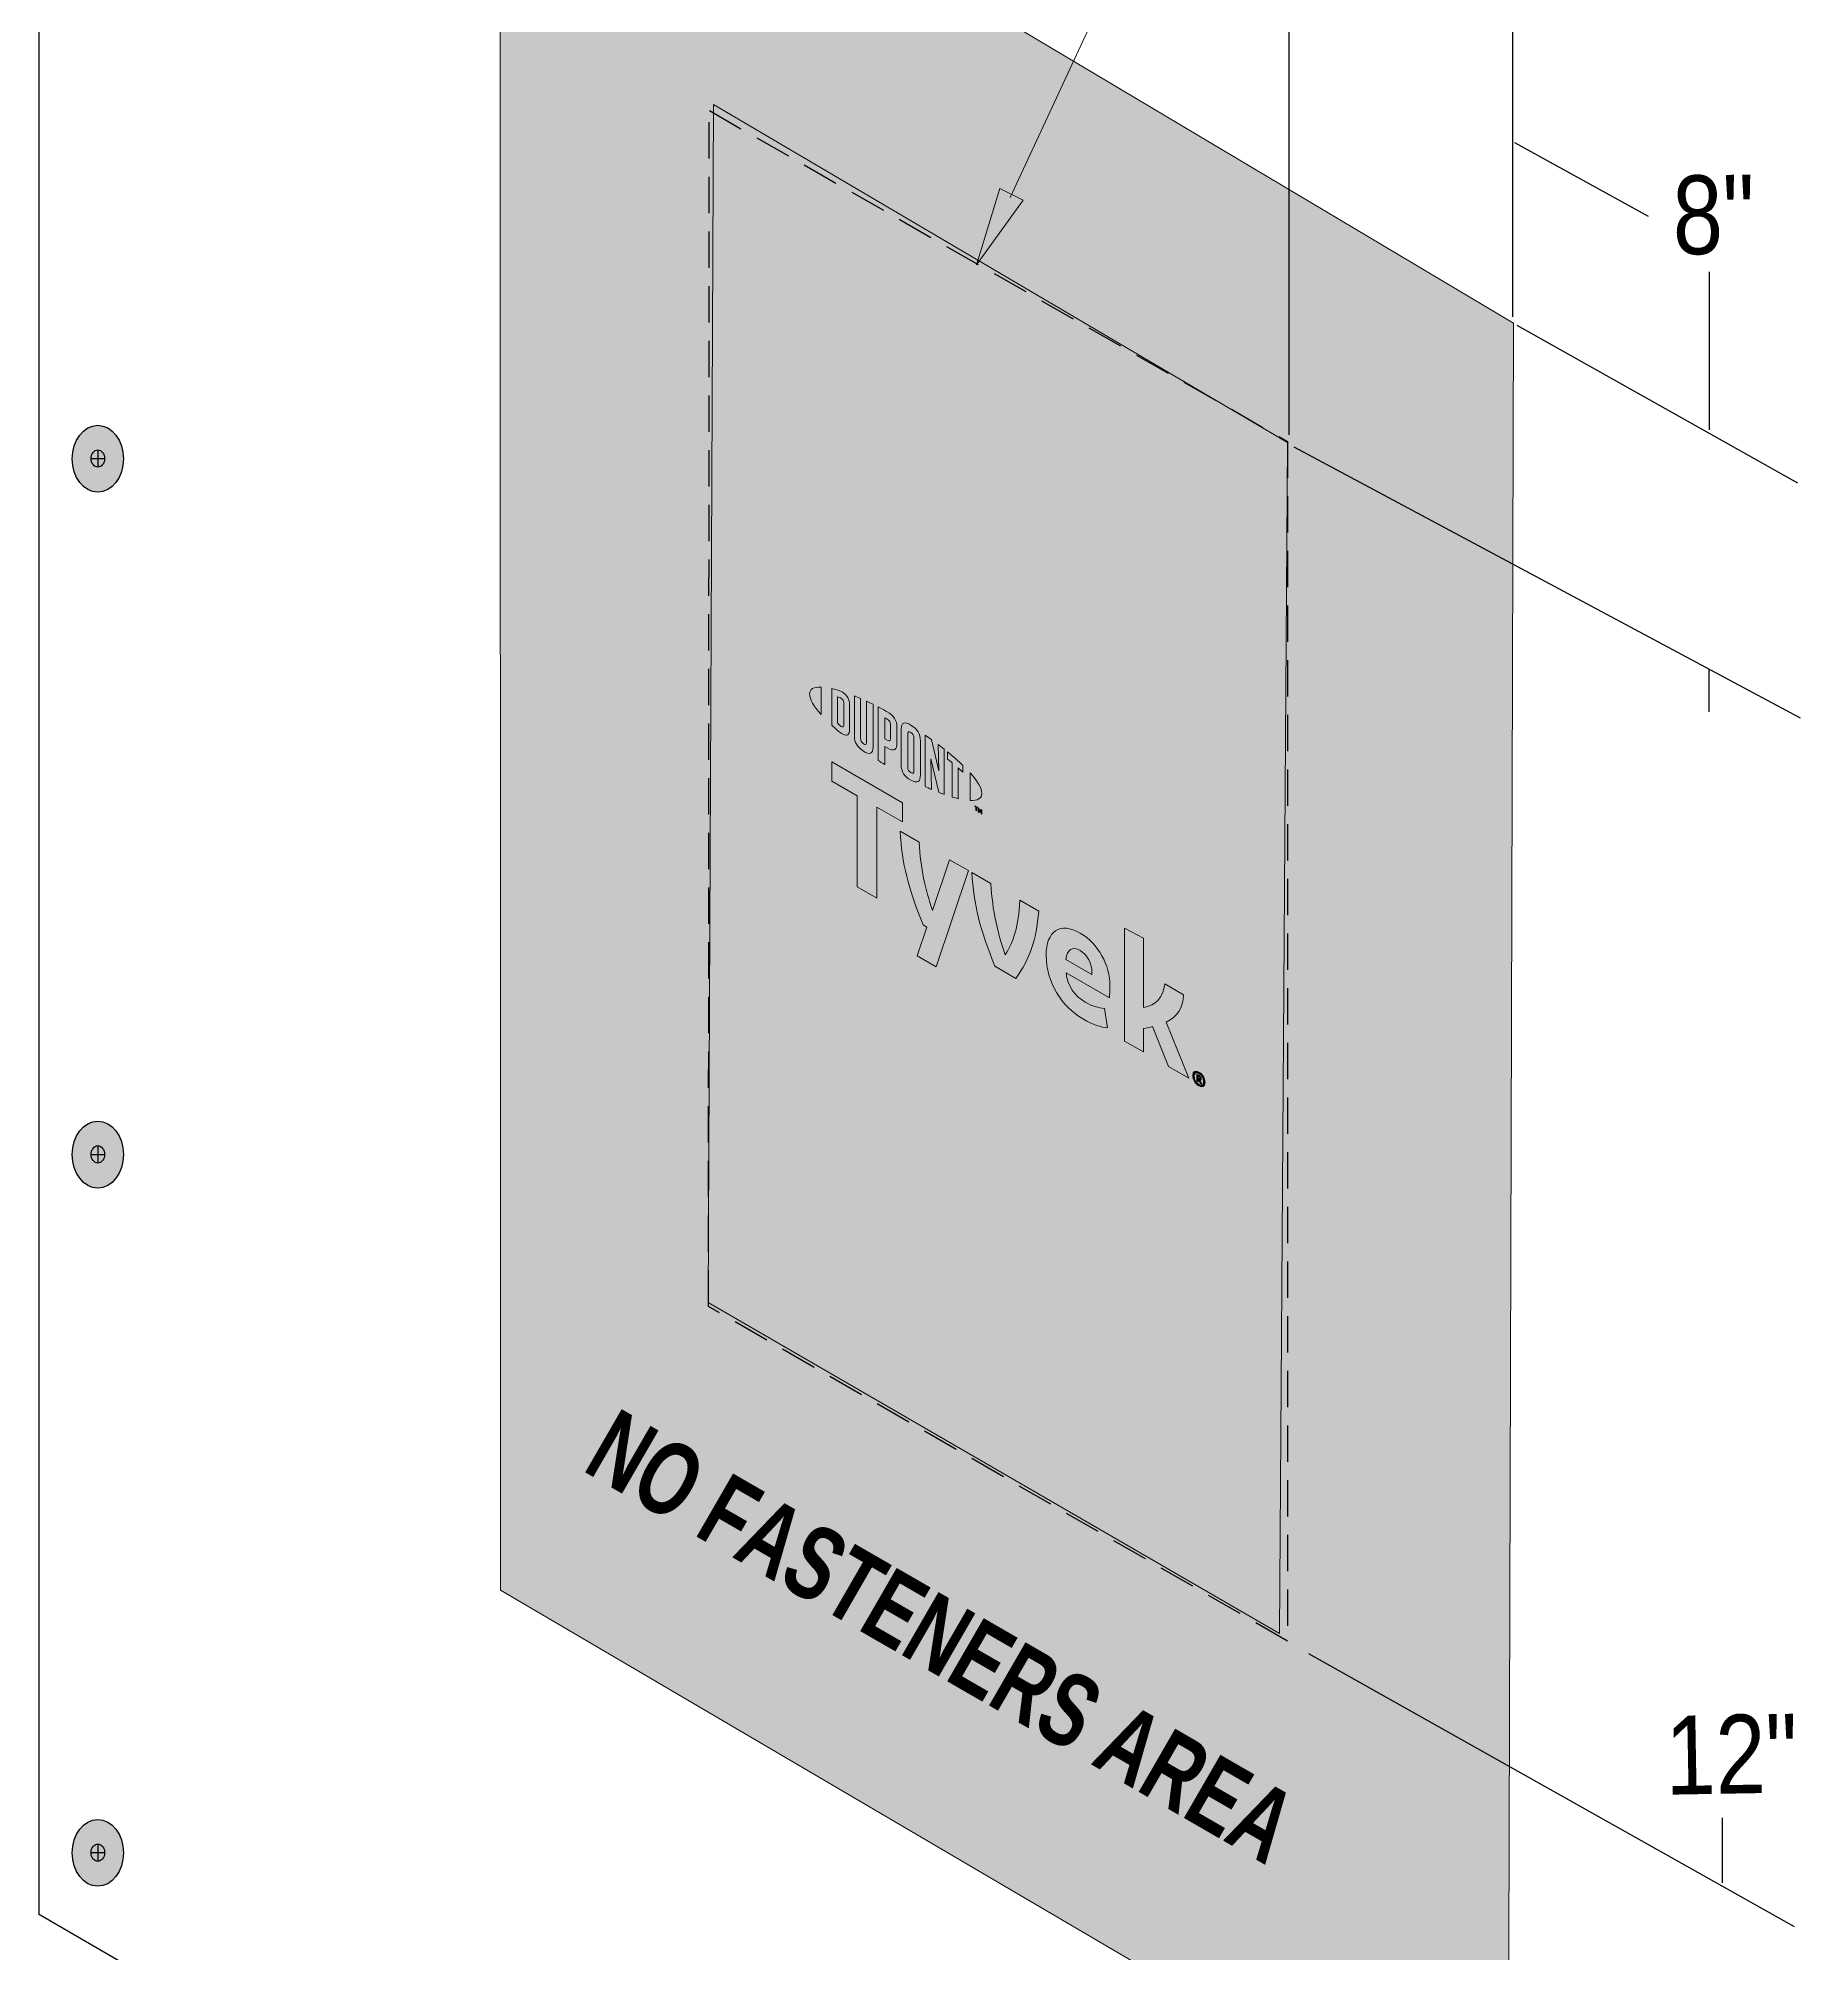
# Model space of a CAD drawing. Extents: x -1392 to 5791, y -3809 to 1722.
# Drawn here: x 4240.7 to 4493.4, y -2903.6 to -2629.9 of the extents above; entities that cross this region are included whole.
import ezdxf

# ---------------------------------------------------------------- set-up
doc = ezdxf.new("R2010")
doc.units = 0
doc.header["$MEASUREMENT"] = 0
for name, pattern in [('AI-Linetype-4', [86.381111, 43.190556, -8.638111, 8.638111, -8.638111, 8.638111, -8.638111]), ('AI-Linetype-5', [86.381111, 43.190556, -8.638111, 8.638111, -8.638111, 8.638111, -8.638111]), ('AI-Linetype-57', [7.8125, 5.208333, -2.604167]), ('AI-Linetype-6', [86.381111, 43.190556, -8.638111, 8.638111, -8.638111, 8.638111, -8.638111])]:
    doc.linetypes.add(name, pattern=pattern)
for name, color, linetype, lineweight in [('.ATI-TEXT', 7, 'Continuous', 0), ('G-ANNO-TTLB', 7, 'Continuous', 0), ('No fasteners', 7, 'Continuous', 0), ('TYVEK', 7, 'Continuous', 0), ('WALL SCRATCH', 7, 'Continuous', 0), ('X-REF - TRACED', 7, 'Continuous', 0)]:
    doc.layers.add(name, color=color, linetype=linetype, lineweight=lineweight)

# ---------------------------------------------------------------- blocks, each defined once
blk = doc.blocks.new('Block_75')
at = {"layer": '.ATI-TEXT', "true_color": 0x000000, "transparency": 33554687}
h = blk.add_hatch(color=18, dxfattribs=at)
h.dxf.hatch_style = 2
h.paths.add_polyline_path([(4381.48, -2653.02), (4374.81, -2662.27), (4378.12, -2651.35)])
at = {"layer": '.ATI-TEXT', "color": 18, "lineweight": 0, "true_color": 0x000000}
for p, q in [((4379.59, -2652.63), (4442.29, -2517.67)), ((4442.29, -2517.67), (4473.26, -2517.67))]:
    blk.add_line(p, q, dxfattribs=at)
at = {"layer": '.ATI-TEXT'}
blk.add_lwpolyline([(4381.48, -2653.02), (4374.81, -2662.27), (4378.12, -2651.35), (4378.12, -2651.35)], close=True, dxfattribs=at)
at = {"layer": '.ATI-TEXT', "insert": (4483.52, -2523.4), "char_height": 0.2, "attachment_point": 7}
blk.add_mtext('\\C18;\\c0;\\FArial Narrow|b0|i0|c1;\\H11.249999;\\W1.000000;WINDOW OUTLINE', dxfattribs=at)
blk = doc.blocks.new('Block_536')
at = {"layer": 'TYVEK', "color": 18, "lineweight": 25, "true_color": 0x000000}
for points in [[(4400.98, -2805.53)], [(4400.98, -2976.97)]]:
    blk.add_lwpolyline(points, dxfattribs=at)
blk = doc.blocks.new('Block_541')
at = {"layer": 'TYVEK', "color": 4, "lineweight": 25, "true_color": 0x00ffff}
for points in [[(4290.85, -2886.08)], [(4313.29, -2898.95)]]:
    blk.add_lwpolyline(points, dxfattribs=at)
blk = doc.blocks.new('Block_549')
at = {"layer": 'TYVEK', "true_color": 0x003b71, "transparency": 33554687}
h = blk.add_hatch(color=156, dxfattribs=at)
h.dxf.hatch_style = 2
edge = h.paths.add_edge_path()
edge.add_ellipse((4249.24, -2889.23), major_axis=(0, 4.78), ratio=0.766948, start_angle=0, end_angle=360)
at = {"layer": 'TYVEK', "color": 18, "lineweight": 25, "true_color": 0x000000}
for p, q in [((4248.26, -2889.2), (4250.21, -2889.2)), ((4249.24, -2887.96), (4249.24, -2890.43))]:
    blk.add_line(p, q, dxfattribs=at)
for centre, major_axis, ratio in [((4249.24, -2889.23), (0, 4.78), 0.766948), ((4249.24, -2889.2), (0, 1.23), 0.788846)]:
    blk.add_ellipse(centre, major_axis=major_axis, ratio=ratio, dxfattribs=at)
blk = doc.blocks.new('Block_550')
at = {"layer": 'TYVEK', "true_color": 0x003b71, "transparency": 33554687}
h = blk.add_hatch(color=156, dxfattribs=at)
h.dxf.hatch_style = 2
edge = h.paths.add_edge_path()
edge.add_ellipse((4249.24, -2689.99), major_axis=(0, 4.78), ratio=0.766948, start_angle=0, end_angle=360)
at = {"layer": 'TYVEK', "color": 18, "lineweight": 25, "true_color": 0x000000}
for p, q in [((4248.26, -2689.96), (4250.21, -2689.96)), ((4249.24, -2688.72), (4249.24, -2691.19))]:
    blk.add_line(p, q, dxfattribs=at)
blk.add_lwpolyline([(4248.73, -2685.57)], dxfattribs=at)
for centre, major_axis, ratio in [((4249.24, -2689.99), (0, 4.78), 0.766948), ((4249.24, -2689.96), (0, 1.23), 0.788846)]:
    blk.add_ellipse(centre, major_axis=major_axis, ratio=ratio, dxfattribs=at)
blk = doc.blocks.new('Block_552')
at = {"layer": 'TYVEK', "true_color": 0x003b71, "transparency": 33554687}
h = blk.add_hatch(color=156, dxfattribs=at)
h.dxf.hatch_style = 2
edge = h.paths.add_edge_path()
edge.add_ellipse((4249.24, -2789.44), major_axis=(0, 4.78), ratio=0.766948, start_angle=0, end_angle=360)
at = {"layer": 'TYVEK', "color": 18, "lineweight": 25, "true_color": 0x000000}
for p, q in [((4249.24, -2788.18), (4249.24, -2790.65)), ((4248.26, -2789.41), (4250.21, -2789.41))]:
    blk.add_line(p, q, dxfattribs=at)
blk.add_lwpolyline([(4248.73, -2794.55)], dxfattribs=at)
for centre, major_axis, ratio in [((4249.24, -2789.44), (0, 4.78), 0.766948), ((4249.24, -2789.41), (0, 1.23), 0.788846)]:
    blk.add_ellipse(centre, major_axis=major_axis, ratio=ratio, dxfattribs=at)
blk = doc.blocks.new('Block_802')
at = {"layer": 'X-REF - TRACED', "true_color": 0x848484, "transparency": 33554687}
h = blk.add_hatch(color=252, dxfattribs=at)
h.dxf.hatch_style = 2
edge = h.paths.add_edge_path()
edge.add_spline(control_points=[(4350.94, -2723.61), (4350.94, -2724.33), (4351.55, -2725.36), (4352.62, -2726.56), (4352.62, -2726.56), (4352.62, -2722.62), (4352.62, -2722.62), (4351.55, -2722.58), (4350.94, -2722.9), (4350.94, -2723.61)], knot_values=[0, 0, 0, 0, 1, 1, 1, 2, 2, 2, 3, 3, 3, 3], degree=3, periodic=0)
h = blk.add_hatch(color=252, dxfattribs=at)
h.dxf.hatch_style = 2
edge = h.paths.add_edge_path()
edge.add_spline(control_points=[(4355.82, -2728.04), (4355.82, -2728.34), (4355.67, -2728.35), (4355.48, -2728.24), (4355.33, -2728.16), (4355.1, -2727.97), (4354.92, -2727.8), (4354.92, -2727.8), (4354.92, -2724.03), (4354.92, -2724.03), (4355.1, -2724.08), (4355.33, -2724.15), (4355.48, -2724.24), (4355.67, -2724.35), (4355.82, -2724.54), (4355.82, -2724.84), (4355.82, -2724.84), (4355.82, -2728.04), (4355.82, -2728.04)], knot_values=[0, 0, 0, 0, 1, 1, 1, 2, 2, 2, 3, 3, 3, 4, 4, 4, 5, 5, 5, 6, 6, 6, 6], degree=3, periodic=0)
edge = h.paths.add_edge_path()
edge.add_spline(control_points=[(4355.6, -2723.32), (4355.3, -2723.15), (4354.87, -2723), (4354.1, -2722.83), (4354.1, -2722.83), (4354.1, -2728.06), (4354.1, -2728.06), (4354.78, -2728.69), (4355.3, -2729.13), (4355.6, -2729.3), (4356.29, -2729.7), (4356.67, -2729.44), (4356.67, -2728.67), (4356.67, -2728.67), (4356.67, -2725.2), (4356.67, -2725.2), (4356.67, -2724.43), (4356.29, -2723.72), (4355.6, -2723.32)], knot_values=[0, 0, 0, 0, 1, 1, 1, 2, 2, 2, 3, 3, 3, 4, 4, 4, 5, 5, 5, 6, 6, 6, 6], degree=3, periodic=0)
h = blk.add_hatch(color=252, dxfattribs=at)
h.dxf.hatch_style = 2
edge = h.paths.add_edge_path()
edge.add_spline(control_points=[(4359.07, -2730.53), (4359.07, -2730.83), (4358.98, -2730.97), (4358.65, -2730.73), (4358.32, -2730.5), (4358.24, -2730.29), (4358.24, -2729.94), (4358.24, -2729.94), (4358.24, -2724.25), (4358.24, -2724.25), (4358.02, -2724.15), (4357.54, -2723.95), (4357.34, -2723.87), (4357.34, -2723.87), (4357.34, -2729.62), (4357.34, -2729.62), (4357.34, -2730.54), (4357.73, -2731.12), (4358.65, -2731.77), (4359.49, -2732.37), (4360.01, -2732.18), (4360.01, -2731.16), (4360.01, -2731.16), (4360.01, -2725.08), (4360.01, -2725.08), (4359.83, -2724.99), (4359.25, -2724.71), (4359.07, -2724.63), (4359.07, -2724.63), (4359.07, -2730.53), (4359.07, -2730.53)], knot_values=[0, 0, 0, 0, 1, 1, 1, 2, 2, 2, 3, 3, 3, 4, 4, 4, 5, 5, 5, 6, 6, 6, 7, 7, 7, 8, 8, 8, 9, 9, 9, 10, 10, 10, 10], degree=3, periodic=0)
h = blk.add_hatch(color=252, dxfattribs=at)
h.dxf.hatch_style = 2
edge = h.paths.add_edge_path()
edge.add_spline(control_points=[(4362.49, -2730), (4362.49, -2730.33), (4362.39, -2730.44), (4362.01, -2730.22), (4362.01, -2730.22), (4361.68, -2730.03), (4361.68, -2730.03), (4361.68, -2730.03), (4361.68, -2727.01), (4361.68, -2727.01), (4361.82, -2727.09), (4361.9, -2727.13), (4361.99, -2727.18), (4362.4, -2727.42), (4362.49, -2727.65), (4362.49, -2727.98), (4362.49, -2727.98), (4362.49, -2730), (4362.49, -2730)], knot_values=[0, 0, 0, 0, 1, 1, 1, 2, 2, 2, 3, 3, 3, 4, 4, 4, 5, 5, 5, 6, 6, 6, 6], degree=3, periodic=0)
edge = h.paths.add_edge_path()
edge.add_spline(control_points=[(4362.04, -2726.15), (4361.88, -2726.05), (4361.29, -2725.73), (4360.74, -2725.45), (4360.74, -2725.45), (4360.74, -2733.11), (4360.74, -2733.11), (4360.92, -2733.22), (4361.41, -2733.54), (4361.68, -2733.7), (4361.68, -2733.7), (4361.68, -2731.1), (4361.68, -2731.1), (4361.68, -2731.1), (4362.04, -2731.31), (4362.04, -2731.31), (4363.03, -2731.87), (4363.43, -2731.6), (4363.43, -2730.63), (4363.43, -2730.63), (4363.43, -2728.37), (4363.43, -2728.37), (4363.43, -2727.42), (4362.98, -2726.68), (4362.04, -2726.15)], knot_values=[0, 0, 0, 0, 1, 1, 1, 2, 2, 2, 3, 3, 3, 4, 4, 4, 5, 5, 5, 6, 6, 6, 7, 7, 7, 8, 8, 8, 8], degree=3, periodic=0)
h = blk.add_hatch(color=252, dxfattribs=at)
h.dxf.hatch_style = 2
edge = h.paths.add_edge_path()
edge.add_spline(control_points=[(4365.84, -2734.61), (4365.84, -2734.91), (4365.75, -2735.02), (4365.42, -2734.84), (4365.08, -2734.65), (4364.98, -2734.43), (4364.98, -2734.12), (4364.98, -2734.12), (4364.98, -2729.34), (4364.98, -2729.34), (4364.98, -2729.03), (4365.08, -2728.91), (4365.42, -2729.12), (4365.75, -2729.32), (4365.84, -2729.54), (4365.84, -2729.84), (4365.84, -2729.84), (4365.84, -2734.61), (4365.84, -2734.61)], knot_values=[0, 0, 0, 0, 1, 1, 1, 2, 2, 2, 3, 3, 3, 4, 4, 4, 5, 5, 5, 6, 6, 6, 6], degree=3, periodic=0)
edge = h.paths.add_edge_path()
edge.add_spline(control_points=[(4365.42, -2728.05), (4364.55, -2727.5), (4364.03, -2727.64), (4364.03, -2728.65), (4364.03, -2728.65), (4364.03, -2733.66), (4364.03, -2733.66), (4364.03, -2734.72), (4364.5, -2735.43), (4365.42, -2735.91), (4366.32, -2736.39), (4366.78, -2736.27), (4366.78, -2735.13), (4366.78, -2735.13), (4366.78, -2730.36), (4366.78, -2730.36), (4366.78, -2729.28), (4366.36, -2728.65), (4365.42, -2728.05)], knot_values=[0, 0, 0, 0, 1, 1, 1, 2, 2, 2, 3, 3, 3, 4, 4, 4, 5, 5, 5, 6, 6, 6, 6], degree=3, periodic=0)
h = blk.add_hatch(color=252, dxfattribs=at)
h.dxf.hatch_style = 2
edge = h.paths.add_edge_path()
edge.add_spline(control_points=[(4369.39, -2734.61), (4369.39, -2734.61), (4368.35, -2730.11), (4368.35, -2730.11), (4368.06, -2729.91), (4367.72, -2729.67), (4367.46, -2729.49), (4367.46, -2729.49), (4367.46, -2736.83), (4367.46, -2736.83), (4367.64, -2736.92), (4368.12, -2737.13), (4368.36, -2737.24), (4368.36, -2737.24), (4368.29, -2732.86), (4368.29, -2732.86), (4368.29, -2732.86), (4369.39, -2737.66), (4369.39, -2737.66), (4369.62, -2737.75), (4369.96, -2737.88), (4370.19, -2737.96), (4370.19, -2737.96), (4370.19, -2731.51), (4370.19, -2731.51), (4369.95, -2731.32), (4369.53, -2730.99), (4369.32, -2730.84), (4369.32, -2730.84), (4369.39, -2734.61), (4369.39, -2734.61)], knot_values=[0, 0, 0, 0, 1, 1, 1, 2, 2, 2, 3, 3, 3, 4, 4, 4, 5, 5, 5, 6, 6, 6, 7, 7, 7, 8, 8, 8, 9, 9, 9, 10, 10, 10, 10], degree=3, periodic=0)
h = blk.add_hatch(color=252, dxfattribs=at)
h.dxf.hatch_style = 2
edge = h.paths.add_edge_path()
edge.add_spline(control_points=[(4370.65, -2732.9), (4370.89, -2733.09), (4371.11, -2733.27), (4371.34, -2733.46), (4371.34, -2733.46), (4371.34, -2738.34), (4371.34, -2738.34), (4371.54, -2738.4), (4371.92, -2738.51), (4372.18, -2738.57), (4372.18, -2738.57), (4372.18, -2734.17), (4372.18, -2734.17), (4372.42, -2734.38), (4372.65, -2734.59), (4372.86, -2734.78), (4372.86, -2734.78), (4372.86, -2733.84), (4372.86, -2733.84), (4372.2, -2733.19), (4371.49, -2732.56), (4370.65, -2731.88), (4370.65, -2731.88), (4370.65, -2732.9), (4370.65, -2732.9)], knot_values=[0, 0, 0, 0, 1, 1, 1, 2, 2, 2, 3, 3, 3, 4, 4, 4, 5, 5, 5, 6, 6, 6, 7, 7, 7, 8, 8, 8, 8], degree=3, periodic=0)
h = blk.add_hatch(color=252, dxfattribs=at)
h.dxf.hatch_style = 2
edge = h.paths.add_edge_path()
edge.add_spline(control_points=[(4375.55, -2737.82), (4375.55, -2738.54), (4374.94, -2738.86), (4373.87, -2738.83), (4373.87, -2738.83), (4373.87, -2734.88), (4373.87, -2734.88), (4374.94, -2736.08), (4375.55, -2737.1), (4375.55, -2737.82)], knot_values=[0, 0, 0, 0, 1, 1, 1, 2, 2, 2, 3, 3, 3, 3], degree=3, periodic=0)
h = blk.add_hatch(color=252, dxfattribs=at)
h.dxf.hatch_style = 2
edge = h.paths.add_edge_path()
edge.add_spline(control_points=[(4375.05, -2739.9), (4375.05, -2739.9), (4375.15, -2739.96), (4375.15, -2739.96), (4375.15, -2739.96), (4375.3, -2740.32), (4375.3, -2740.32), (4375.3, -2740.32), (4375.45, -2740.13), (4375.45, -2740.13), (4375.45, -2740.13), (4375.55, -2740.19), (4375.55, -2740.19), (4375.55, -2740.19), (4375.55, -2740.76), (4375.55, -2740.76), (4375.55, -2740.76), (4375.46, -2740.71), (4375.46, -2740.71), (4375.46, -2740.71), (4375.46, -2740.3), (4375.46, -2740.3), (4375.46, -2740.3), (4375.3, -2740.49), (4375.3, -2740.49), (4375.3, -2740.49), (4375.29, -2740.48), (4375.29, -2740.48), (4375.29, -2740.48), (4375.14, -2740.12), (4375.14, -2740.12), (4375.14, -2740.12), (4375.14, -2740.52), (4375.14, -2740.52), (4375.14, -2740.52), (4375.05, -2740.47), (4375.05, -2740.47), (4375.05, -2740.47), (4375.05, -2739.9), (4375.05, -2739.9)], knot_values=[0, 0, 0, 0, 1, 1, 1, 2, 2, 2, 3, 3, 3, 4, 4, 4, 5, 5, 5, 6, 6, 6, 7, 7, 7, 8, 8, 8, 9, 9, 9, 10, 10, 10, 11, 11, 11, 12, 12, 12, 13, 13, 13, 13], degree=3, periodic=0)
edge = h.paths.add_edge_path()
edge.add_spline(control_points=[(4374.7, -2739.8), (4374.7, -2739.8), (4374.54, -2739.71), (4374.54, -2739.71), (4374.54, -2739.71), (4374.54, -2739.61), (4374.54, -2739.61), (4374.54, -2739.61), (4374.94, -2739.84), (4374.94, -2739.84), (4374.94, -2739.84), (4374.94, -2739.94), (4374.94, -2739.94), (4374.94, -2739.94), (4374.79, -2739.85), (4374.79, -2739.85), (4374.79, -2739.85), (4374.79, -2740.32), (4374.79, -2740.32), (4374.79, -2740.32), (4374.7, -2740.27), (4374.7, -2740.27), (4374.7, -2740.27), (4374.7, -2739.8), (4374.7, -2739.8)], knot_values=[0, 0, 0, 0, 1, 1, 1, 2, 2, 2, 3, 3, 3, 4, 4, 4, 5, 5, 5, 6, 6, 6, 7, 7, 7, 8, 8, 8, 8], degree=3, periodic=0)
at = {"layer": 'X-REF - TRACED'}
for points, knots in [([(4350.94, -2723.61), (4350.94, -2724.33), (4351.55, -2725.36), (4352.62, -2726.56), (4352.62, -2726.56), (4352.62, -2722.62), (4352.62, -2722.62), (4351.55, -2722.58), (4350.94, -2722.9), (4350.94, -2723.61)], [0, 0, 0, 0, 1, 1, 1, 2, 2, 2, 3, 3, 3, 3]), ([(4355.6, -2723.32), (4355.3, -2723.15), (4354.87, -2723), (4354.1, -2722.83), (4354.1, -2722.83), (4354.1, -2728.06), (4354.1, -2728.06), (4354.78, -2728.69), (4355.3, -2729.13), (4355.6, -2729.3), (4356.29, -2729.7), (4356.67, -2729.44), (4356.67, -2728.67), (4356.67, -2728.67), (4356.67, -2725.2), (4356.67, -2725.2), (4356.67, -2724.43), (4356.29, -2723.72), (4355.6, -2723.32)], [0, 0, 0, 0, 1, 1, 1, 2, 2, 2, 3, 3, 3, 4, 4, 4, 5, 5, 5, 6, 6, 6, 6]), ([(4355.82, -2728.04), (4355.82, -2728.34), (4355.67, -2728.35), (4355.48, -2728.24), (4355.33, -2728.16), (4355.1, -2727.97), (4354.92, -2727.8), (4354.92, -2727.8), (4354.92, -2724.03), (4354.92, -2724.03), (4355.1, -2724.08), (4355.33, -2724.15), (4355.48, -2724.24), (4355.67, -2724.35), (4355.82, -2724.54), (4355.82, -2724.84), (4355.82, -2724.84), (4355.82, -2728.04), (4355.82, -2728.04)], [0, 0, 0, 0, 1, 1, 1, 2, 2, 2, 3, 3, 3, 4, 4, 4, 5, 5, 5, 6, 6, 6, 6]), ([(4359.07, -2730.53), (4359.07, -2730.83), (4358.98, -2730.97), (4358.65, -2730.73), (4358.32, -2730.5), (4358.24, -2730.29), (4358.24, -2729.94), (4358.24, -2729.94), (4358.24, -2724.25), (4358.24, -2724.25), (4358.02, -2724.15), (4357.54, -2723.95), (4357.34, -2723.87), (4357.34, -2723.87), (4357.34, -2729.62), (4357.34, -2729.62), (4357.34, -2730.54), (4357.73, -2731.12), (4358.65, -2731.77), (4359.49, -2732.37), (4360.01, -2732.18), (4360.01, -2731.16), (4360.01, -2731.16), (4360.01, -2725.08), (4360.01, -2725.08), (4359.83, -2724.99), (4359.25, -2724.71), (4359.07, -2724.63), (4359.07, -2724.63), (4359.07, -2730.53), (4359.07, -2730.53)], [0, 0, 0, 0, 1, 1, 1, 2, 2, 2, 3, 3, 3, 4, 4, 4, 5, 5, 5, 6, 6, 6, 7, 7, 7, 8, 8, 8, 9, 9, 9, 10, 10, 10, 10]), ([(4362.04, -2726.15), (4361.88, -2726.05), (4361.29, -2725.73), (4360.74, -2725.45), (4360.74, -2725.45), (4360.74, -2733.11), (4360.74, -2733.11), (4360.92, -2733.22), (4361.41, -2733.54), (4361.68, -2733.7), (4361.68, -2733.7), (4361.68, -2731.1), (4361.68, -2731.1), (4361.68, -2731.1), (4362.04, -2731.31), (4362.04, -2731.31), (4363.03, -2731.87), (4363.43, -2731.6), (4363.43, -2730.63), (4363.43, -2730.63), (4363.43, -2728.37), (4363.43, -2728.37), (4363.43, -2727.42), (4362.98, -2726.68), (4362.04, -2726.15)], [0, 0, 0, 0, 1, 1, 1, 2, 2, 2, 3, 3, 3, 4, 4, 4, 5, 5, 5, 6, 6, 6, 7, 7, 7, 8, 8, 8, 8]), ([(4362.49, -2730), (4362.49, -2730.33), (4362.39, -2730.44), (4362.01, -2730.22), (4362.01, -2730.22), (4361.68, -2730.03), (4361.68, -2730.03), (4361.68, -2730.03), (4361.68, -2727.01), (4361.68, -2727.01), (4361.82, -2727.09), (4361.9, -2727.13), (4361.99, -2727.18), (4362.4, -2727.42), (4362.49, -2727.65), (4362.49, -2727.98), (4362.49, -2727.98), (4362.49, -2730), (4362.49, -2730)], [0, 0, 0, 0, 1, 1, 1, 2, 2, 2, 3, 3, 3, 4, 4, 4, 5, 5, 5, 6, 6, 6, 6]), ([(4365.42, -2728.05), (4364.55, -2727.5), (4364.03, -2727.64), (4364.03, -2728.65), (4364.03, -2728.65), (4364.03, -2733.66), (4364.03, -2733.66), (4364.03, -2734.72), (4364.5, -2735.43), (4365.42, -2735.91), (4366.32, -2736.39), (4366.78, -2736.27), (4366.78, -2735.13), (4366.78, -2735.13), (4366.78, -2730.36), (4366.78, -2730.36), (4366.78, -2729.28), (4366.36, -2728.65), (4365.42, -2728.05)], [0, 0, 0, 0, 1, 1, 1, 2, 2, 2, 3, 3, 3, 4, 4, 4, 5, 5, 5, 6, 6, 6, 6]), ([(4365.84, -2734.61), (4365.84, -2734.91), (4365.75, -2735.02), (4365.42, -2734.84), (4365.08, -2734.65), (4364.98, -2734.43), (4364.98, -2734.12), (4364.98, -2734.12), (4364.98, -2729.34), (4364.98, -2729.34), (4364.98, -2729.03), (4365.08, -2728.91), (4365.42, -2729.12), (4365.75, -2729.32), (4365.84, -2729.54), (4365.84, -2729.84), (4365.84, -2729.84), (4365.84, -2734.61), (4365.84, -2734.61)], [0, 0, 0, 0, 1, 1, 1, 2, 2, 2, 3, 3, 3, 4, 4, 4, 5, 5, 5, 6, 6, 6, 6]), ([(4369.39, -2734.61), (4369.39, -2734.61), (4368.35, -2730.11), (4368.35, -2730.11), (4368.06, -2729.91), (4367.72, -2729.67), (4367.46, -2729.49), (4367.46, -2729.49), (4367.46, -2736.83), (4367.46, -2736.83), (4367.64, -2736.92), (4368.12, -2737.13), (4368.36, -2737.24), (4368.36, -2737.24), (4368.29, -2732.86), (4368.29, -2732.86), (4368.29, -2732.86), (4369.39, -2737.66), (4369.39, -2737.66), (4369.62, -2737.75), (4369.96, -2737.88), (4370.19, -2737.96), (4370.19, -2737.96), (4370.19, -2731.51), (4370.19, -2731.51), (4369.95, -2731.32), (4369.53, -2730.99), (4369.32, -2730.84), (4369.32, -2730.84), (4369.39, -2734.61), (4369.39, -2734.61)], [0, 0, 0, 0, 1, 1, 1, 2, 2, 2, 3, 3, 3, 4, 4, 4, 5, 5, 5, 6, 6, 6, 7, 7, 7, 8, 8, 8, 9, 9, 9, 10, 10, 10, 10]), ([(4370.65, -2732.9), (4370.89, -2733.09), (4371.11, -2733.27), (4371.34, -2733.46), (4371.34, -2733.46), (4371.34, -2738.34), (4371.34, -2738.34), (4371.54, -2738.4), (4371.92, -2738.51), (4372.18, -2738.57), (4372.18, -2738.57), (4372.18, -2734.17), (4372.18, -2734.17), (4372.42, -2734.38), (4372.65, -2734.59), (4372.86, -2734.78), (4372.86, -2734.78), (4372.86, -2733.84), (4372.86, -2733.84), (4372.2, -2733.19), (4371.49, -2732.56), (4370.65, -2731.88), (4370.65, -2731.88), (4370.65, -2732.9), (4370.65, -2732.9)], [0, 0, 0, 0, 1, 1, 1, 2, 2, 2, 3, 3, 3, 4, 4, 4, 5, 5, 5, 6, 6, 6, 7, 7, 7, 8, 8, 8, 8]), ([(4375.55, -2737.82), (4375.55, -2738.54), (4374.94, -2738.86), (4373.87, -2738.83), (4373.87, -2738.83), (4373.87, -2734.88), (4373.87, -2734.88), (4374.94, -2736.08), (4375.55, -2737.1), (4375.55, -2737.82)], [0, 0, 0, 0, 1, 1, 1, 2, 2, 2, 3, 3, 3, 3]), ([(4374.7, -2739.8), (4374.7, -2739.8), (4374.54, -2739.71), (4374.54, -2739.71), (4374.54, -2739.71), (4374.54, -2739.61), (4374.54, -2739.61), (4374.54, -2739.61), (4374.94, -2739.84), (4374.94, -2739.84), (4374.94, -2739.84), (4374.94, -2739.94), (4374.94, -2739.94), (4374.94, -2739.94), (4374.79, -2739.85), (4374.79, -2739.85), (4374.79, -2739.85), (4374.79, -2740.32), (4374.79, -2740.32), (4374.79, -2740.32), (4374.7, -2740.27), (4374.7, -2740.27), (4374.7, -2740.27), (4374.7, -2739.8), (4374.7, -2739.8)], [0, 0, 0, 0, 1, 1, 1, 2, 2, 2, 3, 3, 3, 4, 4, 4, 5, 5, 5, 6, 6, 6, 7, 7, 7, 8, 8, 8, 8]), ([(4375.05, -2739.9), (4375.05, -2739.9), (4375.15, -2739.96), (4375.15, -2739.96), (4375.15, -2739.96), (4375.3, -2740.32), (4375.3, -2740.32), (4375.3, -2740.32), (4375.45, -2740.13), (4375.45, -2740.13), (4375.45, -2740.13), (4375.55, -2740.19), (4375.55, -2740.19), (4375.55, -2740.19), (4375.55, -2740.76), (4375.55, -2740.76), (4375.55, -2740.76), (4375.46, -2740.71), (4375.46, -2740.71), (4375.46, -2740.71), (4375.46, -2740.3), (4375.46, -2740.3), (4375.46, -2740.3), (4375.3, -2740.49), (4375.3, -2740.49), (4375.3, -2740.49), (4375.29, -2740.48), (4375.29, -2740.48), (4375.29, -2740.48), (4375.14, -2740.12), (4375.14, -2740.12), (4375.14, -2740.12), (4375.14, -2740.52), (4375.14, -2740.52), (4375.14, -2740.52), (4375.05, -2740.47), (4375.05, -2740.47), (4375.05, -2740.47), (4375.05, -2739.9), (4375.05, -2739.9)], [0, 0, 0, 0, 1, 1, 1, 2, 2, 2, 3, 3, 3, 4, 4, 4, 5, 5, 5, 6, 6, 6, 7, 7, 7, 8, 8, 8, 9, 9, 9, 10, 10, 10, 11, 11, 11, 12, 12, 12, 13, 13, 13, 13])]:
    blk.add_open_spline(points, degree=3, knots=knots, dxfattribs=at)
blk = doc.blocks.new('Block_806')
at = {"layer": 'X-REF - TRACED', "true_color": 0x848484, "transparency": 33554687}
h = blk.add_hatch(color=252, dxfattribs=at)
h.dxf.hatch_style = 2
h.paths.add_polyline_path([(4364.2, -2739.15), (4354.1, -2733.31), (4354.1, -2736.06), (4357.74, -2738.16), (4357.74, -2751.16), (4360.55, -2752.78), (4360.55, -2739.78), (4364.2, -2741.89)])
h = blk.add_hatch(color=252, dxfattribs=at)
h.dxf.hatch_style = 2
edge = h.paths.add_edge_path()
edge.add_spline(control_points=[(4380.99, -2753.09), (4380.81, -2756.83), (4380.07, -2759.01), (4378.91, -2760.88), (4377.79, -2757.7), (4377.07, -2754.67), (4376.85, -2750.7), (4376.85, -2750.7), (4374.12, -2749.13), (4374.12, -2749.13), (4374.42, -2753.81), (4375.3, -2757.23), (4377.42, -2762.52), (4377.42, -2762.52), (4380.42, -2764.25), (4380.42, -2764.25), (4382.46, -2761.36), (4383.3, -2758.94), (4383.69, -2754.65), (4383.69, -2754.65), (4380.99, -2753.09), (4380.99, -2753.09)], knot_values=[0, 0, 0, 0, 1, 1, 1, 2, 2, 2, 3, 3, 3, 4, 4, 4, 5, 5, 5, 6, 6, 6, 7, 7, 7, 7], degree=3, periodic=0)
h = blk.add_hatch(color=252, dxfattribs=at)
h.dxf.hatch_style = 2
edge = h.paths.add_edge_path()
edge.add_spline(control_points=[(4387.56, -2761.54), (4387.56, -2761.54), (4391.28, -2763.69), (4391.28, -2763.69), (4391.28, -2763.69), (4391.28, -2763.42), (4391.28, -2763.42), (4391.28, -2762.16), (4390.7, -2760.9), (4389.62, -2760.27), (4388.48, -2759.62), (4387.73, -2760.11), (4387.56, -2761.54)], knot_values=[0, 0, 0, 0, 1, 1, 1, 2, 2, 2, 3, 3, 3, 4, 4, 4, 4], degree=3, periodic=0)
edge = h.paths.add_edge_path()
edge.add_spline(control_points=[(4393.5, -2771.31), (4392.64, -2771.26), (4391.36, -2770.84), (4390.07, -2770.09), (4386.91, -2768.27), (4384.75, -2764.73), (4384.75, -2761), (4384.75, -2757.42), (4386.73, -2756.14), (4389.62, -2757.8), (4392.19, -2759.29), (4393.87, -2762.35), (4393.87, -2765.36), (4393.87, -2766.04), (4393.83, -2766.6), (4393.79, -2767.03), (4393.79, -2767.03), (4387.6, -2763.45), (4387.6, -2763.45), (4387.85, -2765.39), (4388.77, -2766.74), (4390.34, -2767.64), (4391.3, -2768.2), (4392.23, -2768.48), (4393.07, -2768.56), (4393.07, -2768.56), (4393.5, -2771.31), (4393.5, -2771.31)], knot_values=[0, 0, 0, 0, 1, 1, 1, 2, 2, 2, 3, 3, 3, 4, 4, 4, 5, 5, 5, 6, 6, 6, 7, 7, 7, 8, 8, 8, 9, 9, 9, 9], degree=3, periodic=0)
h = blk.add_hatch(color=252, dxfattribs=at)
h.dxf.hatch_style = 2
edge = h.paths.add_edge_path()
edge.add_spline(control_points=[(4401.9, -2770.51), (4401.9, -2770.51), (4405.15, -2778.53), (4405.15, -2778.53), (4405.15, -2778.53), (4402.21, -2776.83), (4402.21, -2776.83), (4402.21, -2776.83), (4399.95, -2771.14), (4399.95, -2771.14), (4399.54, -2771.24), (4399.11, -2771.33), (4398.64, -2771.4), (4398.64, -2771.4), (4398.64, -2774.77), (4398.64, -2774.77), (4398.64, -2774.77), (4395.93, -2773.21), (4395.93, -2773.21), (4395.93, -2773.21), (4395.93, -2757.09), (4395.93, -2757.09), (4395.93, -2757.09), (4398.64, -2758.49), (4398.64, -2758.49), (4398.64, -2758.49), (4398.64, -2768.41), (4398.64, -2768.41), (4400.48, -2768.1), (4401.39, -2767.05), (4401.7, -2765.05), (4401.7, -2765.05), (4404.39, -2766.6), (4404.39, -2766.6), (4404.33, -2768.5), (4403.46, -2769.73), (4401.9, -2770.51)], knot_values=[0, 0, 0, 0, 1, 1, 1, 2, 2, 2, 3, 3, 3, 4, 4, 4, 5, 5, 5, 6, 6, 6, 7, 7, 7, 8, 8, 8, 9, 9, 9, 10, 10, 10, 11, 11, 11, 12, 12, 12, 12], degree=3, periodic=0)
at = {"layer": 'X-REF - TRACED'}
blk.add_lwpolyline([(4364.2, -2739.15), (4354.1, -2733.31), (4354.1, -2736.06), (4357.74, -2738.16), (4357.74, -2751.16), (4360.55, -2752.78), (4360.55, -2739.78), (4364.2, -2741.89)], close=True, dxfattribs=at)
for points, knots in [([(4380.99, -2753.09), (4380.81, -2756.83), (4380.07, -2759.01), (4378.91, -2760.88), (4377.79, -2757.7), (4377.07, -2754.67), (4376.85, -2750.7), (4376.85, -2750.7), (4374.12, -2749.13), (4374.12, -2749.13), (4374.42, -2753.81), (4375.3, -2757.23), (4377.42, -2762.52), (4377.42, -2762.52), (4380.42, -2764.25), (4380.42, -2764.25), (4382.46, -2761.36), (4383.3, -2758.94), (4383.69, -2754.65), (4383.69, -2754.65), (4380.99, -2753.09), (4380.99, -2753.09)], [0, 0, 0, 0, 1, 1, 1, 2, 2, 2, 3, 3, 3, 4, 4, 4, 5, 5, 5, 6, 6, 6, 7, 7, 7, 7]), ([(4393.5, -2771.31), (4392.64, -2771.26), (4391.36, -2770.84), (4390.07, -2770.09), (4386.91, -2768.27), (4384.75, -2764.73), (4384.75, -2761), (4384.75, -2757.42), (4386.73, -2756.14), (4389.62, -2757.8), (4392.19, -2759.29), (4393.87, -2762.35), (4393.87, -2765.36), (4393.87, -2766.04), (4393.83, -2766.6), (4393.79, -2767.03), (4393.79, -2767.03), (4387.6, -2763.45), (4387.6, -2763.45), (4387.85, -2765.39), (4388.77, -2766.74), (4390.34, -2767.64), (4391.3, -2768.2), (4392.23, -2768.48), (4393.07, -2768.56), (4393.07, -2768.56), (4393.5, -2771.31), (4393.5, -2771.31)], [0, 0, 0, 0, 1, 1, 1, 2, 2, 2, 3, 3, 3, 4, 4, 4, 5, 5, 5, 6, 6, 6, 7, 7, 7, 8, 8, 8, 9, 9, 9, 9]), ([(4401.9, -2770.51), (4401.9, -2770.51), (4405.15, -2778.53), (4405.15, -2778.53), (4405.15, -2778.53), (4402.21, -2776.83), (4402.21, -2776.83), (4402.21, -2776.83), (4399.95, -2771.14), (4399.95, -2771.14), (4399.54, -2771.24), (4399.11, -2771.33), (4398.64, -2771.4), (4398.64, -2771.4), (4398.64, -2774.77), (4398.64, -2774.77), (4398.64, -2774.77), (4395.93, -2773.21), (4395.93, -2773.21), (4395.93, -2773.21), (4395.93, -2757.09), (4395.93, -2757.09), (4395.93, -2757.09), (4398.64, -2758.49), (4398.64, -2758.49), (4398.64, -2758.49), (4398.64, -2768.41), (4398.64, -2768.41), (4400.48, -2768.1), (4401.39, -2767.05), (4401.7, -2765.05), (4401.7, -2765.05), (4404.39, -2766.6), (4404.39, -2766.6), (4404.33, -2768.5), (4403.46, -2769.73), (4401.9, -2770.51)], [0, 0, 0, 0, 1, 1, 1, 2, 2, 2, 3, 3, 3, 4, 4, 4, 5, 5, 5, 6, 6, 6, 7, 7, 7, 8, 8, 8, 9, 9, 9, 10, 10, 10, 11, 11, 11, 12, 12, 12, 12]), ([(4387.56, -2761.54), (4387.56, -2761.54), (4391.28, -2763.69), (4391.28, -2763.69), (4391.28, -2763.69), (4391.28, -2763.42), (4391.28, -2763.42), (4391.28, -2762.16), (4390.7, -2760.9), (4389.62, -2760.27), (4388.48, -2759.62), (4387.73, -2760.11), (4387.56, -2761.54)], [0, 0, 0, 0, 1, 1, 1, 2, 2, 2, 3, 3, 3, 4, 4, 4, 4])]:
    blk.add_open_spline(points, degree=3, knots=knots, dxfattribs=at)
blk = doc.blocks.new('Block_805')
at = {"layer": 'X-REF - TRACED', "true_color": 0x848484, "transparency": 33554687}
h = blk.add_hatch(color=252, dxfattribs=at)
h.dxf.hatch_style = 2
edge = h.paths.add_edge_path()
edge.add_spline(control_points=[(4370.94, -2747.29), (4370.94, -2747.29), (4368.51, -2754.53), (4368.51, -2754.53), (4367.47, -2751.5), (4366.8, -2748.57), (4366.6, -2744.78), (4366.6, -2744.78), (4363.87, -2743.21), (4363.87, -2743.21), (4364.16, -2747.89), (4365.05, -2751.3), (4367.16, -2756.6), (4367.16, -2756.6), (4367.71, -2756.91), (4367.71, -2756.91), (4367.71, -2756.91), (4366.32, -2761.05), (4366.32, -2761.05), (4366.32, -2761.05), (4369.03, -2762.62), (4369.03, -2762.62), (4369.03, -2762.62), (4373.64, -2748.85), (4373.64, -2748.85), (4373.64, -2748.85), (4370.94, -2747.29), (4370.94, -2747.29)], knot_values=[0, 0, 0, 0, 1, 1, 1, 2, 2, 2, 3, 3, 3, 4, 4, 4, 5, 5, 5, 6, 6, 6, 7, 7, 7, 8, 8, 8, 9, 9, 9, 9], degree=3, periodic=0)
at = {"layer": 'X-REF - TRACED'}
blk.add_open_spline([(4370.94, -2747.29), (4370.94, -2747.29), (4368.51, -2754.53), (4368.51, -2754.53), (4367.47, -2751.5), (4366.8, -2748.57), (4366.6, -2744.78), (4366.6, -2744.78), (4363.87, -2743.21), (4363.87, -2743.21), (4364.16, -2747.89), (4365.05, -2751.3), (4367.16, -2756.6), (4367.16, -2756.6), (4367.71, -2756.91), (4367.71, -2756.91), (4367.71, -2756.91), (4366.32, -2761.05), (4366.32, -2761.05), (4366.32, -2761.05), (4369.03, -2762.62), (4369.03, -2762.62), (4369.03, -2762.62), (4373.64, -2748.85), (4373.64, -2748.85), (4373.64, -2748.85), (4370.94, -2747.29), (4370.94, -2747.29)], degree=3, knots=[0, 0, 0, 0, 1, 1, 1, 2, 2, 2, 3, 3, 3, 4, 4, 4, 5, 5, 5, 6, 6, 6, 7, 7, 7, 8, 8, 8, 9, 9, 9, 9], dxfattribs=at)
blk.add_blockref('Block_806', (0, 0), dxfattribs=at)
blk = doc.blocks.new('Block_807')
at = {"layer": 'X-REF - TRACED', "true_color": 0x848484, "transparency": 33554687}
h = blk.add_hatch(color=252, dxfattribs=at)
h.dxf.hatch_style = 2
edge = h.paths.add_edge_path()
edge.add_spline(control_points=[(4406.45, -2778.22), (4406.45, -2778.22), (4406.45, -2778.51), (4406.45, -2778.51), (4406.45, -2778.51), (4406.56, -2778.58), (4406.56, -2778.58), (4406.67, -2778.64), (4406.73, -2778.64), (4406.73, -2778.53), (4406.73, -2778.42), (4406.67, -2778.35), (4406.56, -2778.28), (4406.56, -2778.28), (4406.45, -2778.22), (4406.45, -2778.22)], knot_values=[0, 0, 0, 0, 1, 1, 1, 2, 2, 2, 3, 3, 3, 4, 4, 4, 5, 5, 5, 5], degree=3, periodic=0)
edge = h.paths.add_edge_path()
edge.add_spline(control_points=[(4406.26, -2777.92), (4406.26, -2777.92), (4406.56, -2778.1), (4406.56, -2778.1), (4406.8, -2778.23), (4406.91, -2778.43), (4406.91, -2778.64), (4406.91, -2778.78), (4406.86, -2778.85), (4406.74, -2778.83), (4406.8, -2779), (4406.88, -2779.16), (4406.98, -2779.35), (4406.98, -2779.35), (4406.75, -2779.22), (4406.75, -2779.22), (4406.66, -2779.05), (4406.6, -2778.91), (4406.55, -2778.76), (4406.55, -2778.76), (4406.45, -2778.7), (4406.45, -2778.7), (4406.45, -2778.7), (4406.45, -2779.05), (4406.45, -2779.05), (4406.45, -2779.05), (4406.26, -2778.94), (4406.26, -2778.94), (4406.26, -2778.94), (4406.26, -2777.92), (4406.26, -2777.92)], knot_values=[0, 0, 0, 0, 1, 1, 1, 2, 2, 2, 3, 3, 3, 4, 4, 4, 5, 5, 5, 6, 6, 6, 7, 7, 7, 8, 8, 8, 9, 9, 9, 10, 10, 10, 10], degree=3, periodic=0)
edge = h.paths.add_edge_path()
edge.add_spline(control_points=[(4406.57, -2777.84), (4406.15, -2777.59), (4405.9, -2777.74), (4405.9, -2778.24), (4405.9, -2778.75), (4406.15, -2779.17), (4406.57, -2779.42), (4407, -2779.66), (4407.24, -2779.53), (4407.24, -2779.02), (4407.24, -2778.51), (4407, -2778.09), (4406.57, -2777.84)], knot_values=[0, 0, 0, 0, 1, 1, 1, 2, 2, 2, 3, 3, 3, 4, 4, 4, 4], degree=3, periodic=0)
edge = h.paths.add_edge_path()
edge.add_spline(control_points=[(4406.57, -2777.64), (4407.1, -2777.94), (4407.45, -2778.53), (4407.45, -2779.14), (4407.45, -2779.74), (4407.09, -2779.92), (4406.57, -2779.62), (4406.04, -2779.31), (4405.7, -2778.73), (4405.7, -2778.13), (4405.7, -2777.52), (4406.04, -2777.33), (4406.57, -2777.64)], knot_values=[0, 0, 0, 0, 1, 1, 1, 2, 2, 2, 3, 3, 3, 4, 4, 4, 4], degree=3, periodic=0)
at = {"layer": 'X-REF - TRACED'}
for points, knots in [([(4406.57, -2777.64), (4407.1, -2777.94), (4407.45, -2778.53), (4407.45, -2779.14), (4407.45, -2779.74), (4407.09, -2779.92), (4406.57, -2779.62), (4406.04, -2779.31), (4405.7, -2778.73), (4405.7, -2778.13), (4405.7, -2777.52), (4406.04, -2777.33), (4406.57, -2777.64)], [0, 0, 0, 0, 1, 1, 1, 2, 2, 2, 3, 3, 3, 4, 4, 4, 4]), ([(4406.57, -2777.84), (4406.15, -2777.59), (4405.9, -2777.74), (4405.9, -2778.24), (4405.9, -2778.75), (4406.15, -2779.17), (4406.57, -2779.42), (4407, -2779.66), (4407.24, -2779.53), (4407.24, -2779.02), (4407.24, -2778.51), (4407, -2778.09), (4406.57, -2777.84)], [0, 0, 0, 0, 1, 1, 1, 2, 2, 2, 3, 3, 3, 4, 4, 4, 4]), ([(4406.26, -2777.92), (4406.26, -2777.92), (4406.56, -2778.1), (4406.56, -2778.1), (4406.8, -2778.23), (4406.91, -2778.43), (4406.91, -2778.64), (4406.91, -2778.78), (4406.86, -2778.85), (4406.74, -2778.83), (4406.8, -2779), (4406.88, -2779.16), (4406.98, -2779.35), (4406.98, -2779.35), (4406.75, -2779.22), (4406.75, -2779.22), (4406.66, -2779.05), (4406.6, -2778.91), (4406.55, -2778.76), (4406.55, -2778.76), (4406.45, -2778.7), (4406.45, -2778.7), (4406.45, -2778.7), (4406.45, -2779.05), (4406.45, -2779.05), (4406.45, -2779.05), (4406.26, -2778.94), (4406.26, -2778.94), (4406.26, -2778.94), (4406.26, -2777.92), (4406.26, -2777.92)], [0, 0, 0, 0, 1, 1, 1, 2, 2, 2, 3, 3, 3, 4, 4, 4, 5, 5, 5, 6, 6, 6, 7, 7, 7, 8, 8, 8, 9, 9, 9, 10, 10, 10, 10]), ([(4406.45, -2778.22), (4406.45, -2778.22), (4406.45, -2778.51), (4406.45, -2778.51), (4406.45, -2778.51), (4406.56, -2778.58), (4406.56, -2778.58), (4406.67, -2778.64), (4406.73, -2778.64), (4406.73, -2778.53), (4406.73, -2778.42), (4406.67, -2778.35), (4406.56, -2778.28), (4406.56, -2778.28), (4406.45, -2778.22), (4406.45, -2778.22)], [0, 0, 0, 0, 1, 1, 1, 2, 2, 2, 3, 3, 3, 4, 4, 4, 5, 5, 5, 5])]:
    blk.add_open_spline(points, degree=3, knots=knots, dxfattribs=at)
blk = doc.blocks.new('Block_804')
at = {"layer": 'X-REF - TRACED'}
for name in ['Block_805', 'Block_807']:
    blk.add_blockref(name, (0, 0), dxfattribs=at)
blk = doc.blocks.new('Block_803')
at = {"layer": 'X-REF - TRACED'}
blk.add_blockref('Block_804', (0, 0), dxfattribs=at)
blk = doc.blocks.new('Block_801')
at = {"layer": 'X-REF - TRACED'}
for name in ['Block_802', 'Block_803']:
    blk.add_blockref(name, (0, 0), dxfattribs=at)

msp = doc.modelspace()

# ---------------------------------------------------------------- hatches: boundary and pattern name
at = {"layer": 'G-ANNO-TTLB', "true_color": 0xff00ff, "transparency": 33554687}
h = msp.add_hatch(color=6, dxfattribs=at)
edge = h.paths.add_edge_path()
edge.add_spline(control_points=[(5472, -3692.6), (5472, -3692.6), (2542.48, -3692.6), (2542.48, -3692.6), (2542.48, -3692.6), (2542.48, -1235.6), (2542.48, -1235.6), (2542.48, -1235.6), (5472, -1235.6), (5472, -1235.6), (5472, -1235.6), (5472, -3692.6), (5472, -3692.6)], knot_values=[0, 0, 0, 0, 1, 1, 1, 2, 2, 2, 3, 3, 3, 4, 4, 4, 4], degree=3, periodic=0)
edge = h.paths.add_edge_path()
edge.add_spline(control_points=[(2551.48, -1244.6), (2551.48, -1244.6), (2551.48, -3683.6), (2551.48, -3683.6), (2551.48, -3683.6), (5463, -3683.6), (5463, -3683.6), (5463, -3683.6), (5463, -1244.6), (5463, -1244.6), (5463, -1244.6), (2551.48, -1244.6), (2551.48, -1244.6)], knot_values=[0, 0, 0, 0, 1, 1, 1, 2, 2, 2, 3, 3, 3, 4, 4, 4, 4], degree=3, periodic=0)
edge.add_line((2551.48, -1244.6), (2551.48, -1244.6))
at = {"layer": 'No fasteners', "true_color": 0x000000, "transparency": 33554503}
h = msp.add_hatch(color=18, dxfattribs=at)
h.dxf.hatch_style = 2
h.paths.add_polyline_path([(4451.51, -2670.59), (4306.72, -2584.32), (4306.8, -2851.7), (4450.78, -2936.24)])
at = {"layer": 'No fasteners', "true_color": 0x000000, "transparency": 33554457}
h = msp.add_hatch(color=18, dxfattribs=at)
h.dxf.hatch_style = 2
h.paths.add_polyline_path([(4337.2, -2639.34), (4419.23, -2687.66), (4418.1, -2857.89), (4336.46, -2810.58)])

# ---------------------------------------------------------------- linework, layer by layer
at = {"layer": 'G-ANNO-TTLB'}
for points in [[(5472, -3692.6), (5472, -3692.6), (2542.48, -3692.6), (2542.48, -3692.6), (2542.48, -3692.6), (2542.48, -1235.6), (2542.48, -1235.6), (2542.48, -1235.6), (5472, -1235.6), (5472, -1235.6), (5472, -1235.6), (5472, -3692.6), (5472, -3692.6)], [(2551.48, -1244.6), (2551.48, -1244.6), (2551.48, -3683.6), (2551.48, -3683.6), (2551.48, -3683.6), (5463, -3683.6), (5463, -3683.6), (5463, -3683.6), (5463, -1244.6), (5463, -1244.6), (5463, -1244.6), (2551.48, -1244.6), (2551.48, -1244.6)]]:
    msp.add_open_spline(points, degree=3, knots=[0, 0, 0, 0, 1, 1, 1, 2, 2, 2, 3, 3, 3, 4, 4, 4, 4], dxfattribs=at)
at = {"layer": 'No fasteners'}
for points in [[(4451.51, -2670.59), (4306.72, -2584.32), (4306.8, -2851.7), (4450.78, -2936.24)], [(4337.2, -2639.34), (4419.23, -2687.66), (4418.1, -2857.89), (4336.46, -2810.58)]]:
    msp.add_lwpolyline(points, close=True, dxfattribs=at)
at = {"layer": 'No fasteners', "color": 252, "linetype": 'AI-Linetype-4', "lineweight": 25, "true_color": 0x848484}
msp.add_lwpolyline([(4336.62, -2639.72)], dxfattribs=at)
at = {"layer": 'No fasteners', "color": 252, "linetype": 'AI-Linetype-5', "lineweight": 25, "true_color": 0x848484}
msp.add_lwpolyline([(4412.67, -2687.51)], dxfattribs=at)
at = {"layer": 'No fasteners', "color": 252, "linetype": 'AI-Linetype-6', "lineweight": 25, "true_color": 0x848484}
msp.add_lwpolyline([(4419.2, -2858.95)], dxfattribs=at)
at = {"layer": 'TYVEK', "color": 1, "lineweight": 25, "true_color": 0xff0000}
for p, q in [((4419.41, -2609.89), (4419.41, -2686.55)), ((4451.36, -2627.42), (4451.36, -2669.7)), ((4451.67, -2644.78), (4470.77, -2655.3)), ((4479.47, -2663.25), (4479.47, -2685.87)), ((4452.01, -2670.89), (4492.12, -2693.45)), ((4420.13, -2688.29), (4492.49, -2727.01)), ((4479.45, -2720.03), (4479.45, -2726.17)), ((4422.22, -2860.73), (4491.61, -2899.75)), ((4481.35, -2884.23), (4481.35, -2893.53))]:
    msp.add_line(p, q, dxfattribs=at)
at = {"layer": 'TYVEK', "color": 18, "lineweight": 25, "true_color": 0x000000}
msp.add_line((4240.75, -2897.96), (4509.54, -3053.57), dxfattribs=at)
at = {"layer": 'TYVEK', "color": 18, "linetype": 'AI-Linetype-57', "lineweight": 25, "true_color": 0x000000}
msp.add_lwpolyline([(4336.5, -2811.14), (4336.62, -2640.24), (4419.23, -2687.51), (4419.23, -2858.95)], close=True, dxfattribs=at)
at = {"layer": 'TYVEK', "color": 4, "lineweight": 25, "true_color": 0x00ffff}
for points in [[(4290.85, -2886.08)], [(4313.29, -2898.95)]]:
    msp.add_lwpolyline(points, dxfattribs=at)
at = {"layer": 'WALL SCRATCH', "color": 2, "lineweight": 25, "true_color": 0xffff00}
msp.add_line((4240.8, -2475.72), (4240.8, -2897.96), dxfattribs=at)

# ---------------------------------------------------------------- block references
at = {"layer": '.ATI-TEXT'}
msp.add_blockref('Block_75', (0, 0), dxfattribs=at)
at = {"layer": 'TYVEK'}
for name in ['Block_550', 'Block_552', 'Block_536', 'Block_549', 'Block_541']:
    msp.add_blockref(name, (0, 0), dxfattribs=at)
at = {"layer": 'X-REF - TRACED'}
msp.add_blockref('Block_801', (0, 0), dxfattribs=at)

# ---------------------------------------------------------------- texts
at = {"layer": 'TYVEK', "char_height": 0.2, "attachment_point": 7}
for s, insert, rotation in [('\\C1;\\c255;\\FArial Narrow|b0|i0|c1;\\H11.253424;\\W1.000002;8"', (4474.36, -2660.97), 0.9999), ('\\C18;\\c0;\\FArial Narrow Bold|b1|i0|c1;\\H10.423496;\\W0.866033;NO FASTENERS AREA', (4318.21, -2834.63), 330.0001), ('\\C1;\\c255;\\FArial Narrow|b0|i0|c1;\\H11.253424;\\W1.000002;12"', (4473.31, -2880.92), 0.9999)]:
    msp.add_mtext(s, dxfattribs=dict(at, insert=insert, rotation=rotation))

doc.saveas('drawing.dxf')
